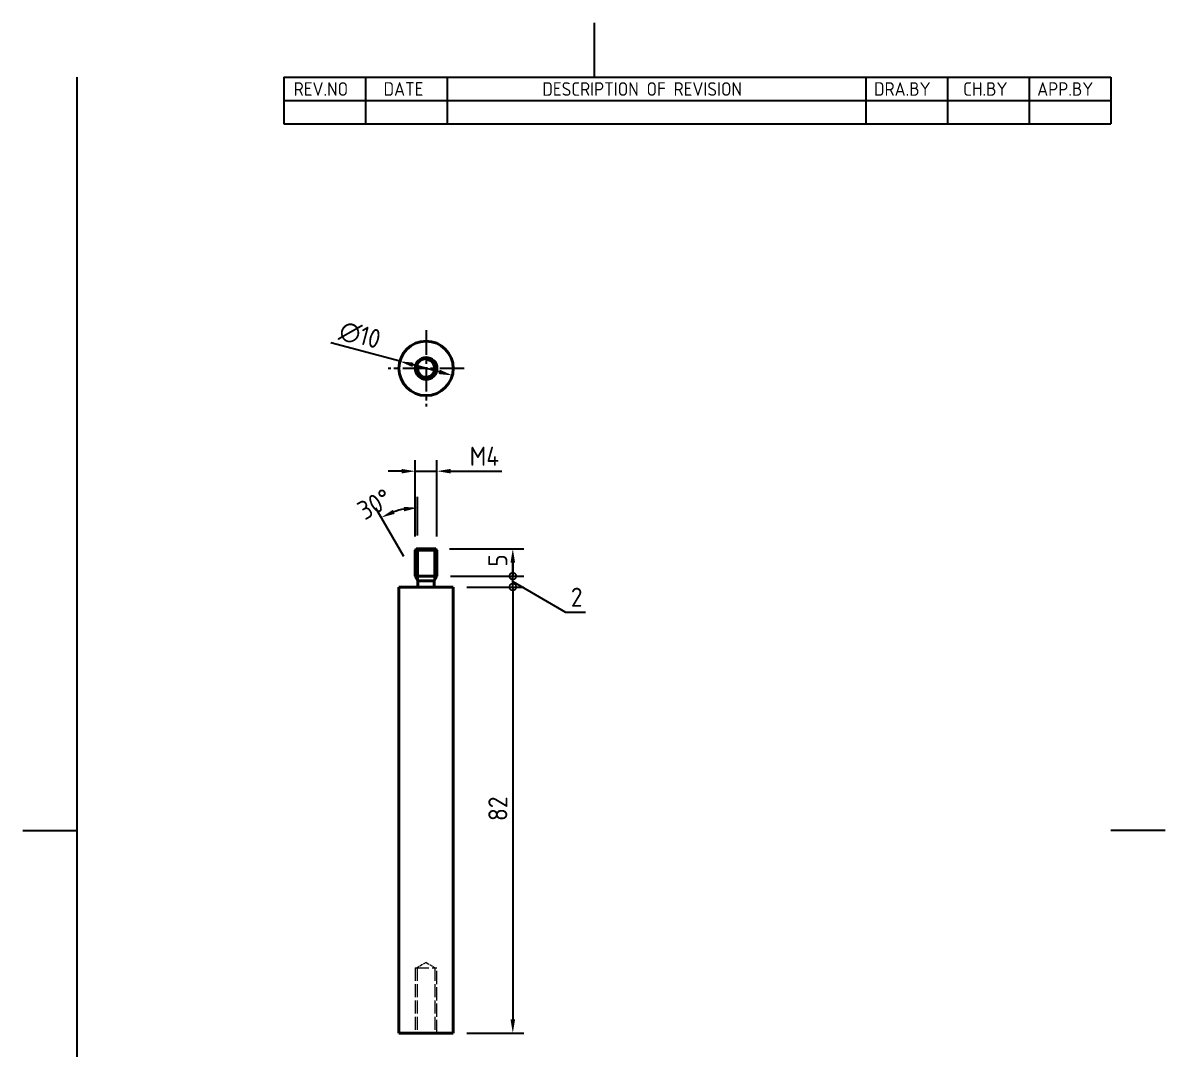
# Model space of a CAD drawing. Header units: millimetres. Extents: x 0 to 210, y 0 to 297.
# Drawn here: x 0 to 210, y 108.3 to 297 of the extents above; entities that cross this region are included whole.
import ezdxf

# ---------------------------------------------------------------- set-up
doc = ezdxf.new("R2010")
doc.units = ezdxf.units.MM
doc.linetypes.add('CHAIN', pattern=[0.35429999999999995, 0.2362, -0.0295, 0.0591, -0.0295])
doc.linetypes.add('DASHED', pattern=[0.2067, 0.1654, -0.0413])
doc.layers.get('0').update_dxf_attribs({"color": 3, "lineweight": 25})
for name, color, linetype, lineweight in [('가려진 것(ISO)', 2, 'DASHED', 18), ('가시적인 것(ISO)', 3, 'Continuous', 40), ('가시적인 좁은 것(ISO)', 3, 'Continuous', 35), ('경계(ISO)', 7, 'Continuous', 25), ('기호(ISO)', 5, 'Continuous', 25), ('중심 표식(ISO)', 1, 'Continuous', 25), ('치수(ISO)', 2, 'Continuous', 25)]:
    doc.layers.add(name, color=color, linetype=linetype, lineweight=lineweight)
doc.styles.add('ISO ProportionalPSTEK', font='isocp.shx')
doc.styles.add('치수 텍스트_PSTEK_POSCO', font='isocp.shx')
doc.dimstyles.new('치수_PSTEK_POSCO', dxfattribs={"dimtxt": 3.5, "dimasz": 2.5, "dimexe": 2, "dimexo": 2.5, "dimgap": 1, "dimtad": 1, "dimrnd": 1e-08, "dimdsep": 46, "dimtxsty": '치수 텍스트_PSTEK_POSCO', "dimcen": 0.09, "dimdle": 10, "dimclrd": 7, "dimclre": 7, "dimclrt": 2, "dimadec": 1, "dimazin": 2, "dimtfac": 1, "dimtmove": 0, "dimatfit": 3, "dimfxl": 0, "dimtolj": 1, "dimlwd": -1, "dimlwe": -1, "dimarcsym": 0})

# ---------------------------------------------------------------- blocks, each defined once
blk = doc.blocks.new('경계 Default Border')
at = {"layer": '경계(ISO)', "flags": 128}
for points in [[(105, 297.0000076293945), (105, 287.0000076293945)], [(10, 10), (10, 287.0000076293945)], [(0, 148.5000038146973), (10, 148.5000038146973)], [(210, 148.5000038146973), (200, 148.5000038146973)]]:
    blk.add_lwpolyline(points, dxfattribs=at)
blk = doc.blocks.new('리비전 내역')
at = {"layer": '기호(ISO)'}
for p, q in [((48.00000000000001, 287.0000076293945), (200, 287.0000076293945)), ((48.00000000000001, 287.0000076293945), (48.00000000000001, 282.7200076293945)), ((63.00000000000001, 287.0000076293945), (63.00000000000001, 282.7200076293945)), ((78, 287.0000076293945), (78, 282.7200076293945)), ((155, 287.0000076293945), (155, 282.7200076293945)), ((170, 287.0000076293945), (170, 282.7200076293945)), ((185, 287.0000076293945), (185, 282.7200076293945)), ((200, 287.0000076293945), (200, 282.7200076293945)), ((48.00000000000001, 282.7200076293945), (200, 282.7200076293945)), ((48.00000000000001, 282.7200076293945), (48.00000000000001, 278.4400076293945)), ((63.00000000000001, 282.7200076293945), (63.00000000000001, 278.4400076293945)), ((78, 282.7200076293945), (78, 278.4400076293945)), ((155, 282.7200076293945), (155, 278.4400076293945)), ((170, 282.7200076293945), (170, 278.4400076293945)), ((185, 282.7200076293945), (185, 278.4400076293945)), ((200, 282.7200076293945), (200, 278.4400076293945)), ((48.00000000000001, 278.4400076293945), (200, 278.4400076293945))]:
    blk.add_line(p, q, dxfattribs=at)
at = {"layer": '기호(ISO)', "color": 2, "char_height": 2.5, "attachment_point": 7, "style": 'ISO ProportionalPSTEK'}
for s, insert in [('REV.NO', (49.7871163682308, 283.5831900503393)), ('DATE', (66.31423177283666, 283.5831900503393)), ('DESCRIPTION OF REVISION', (95.50702043336295, 283.5831900503393)), ('DRA.BY', (156.4757339553203, 283.5831900503393)), ('CH.BY', (172.8642915086116, 283.5831900503393)), ('APP.BY', (186.4777339604403, 283.5831900503393))]:
    blk.add_mtext(s, dxfattribs=dict(at, insert=insert))
blk = doc.blocks.new('*D23')
at = {"layer": 'Defpoints', "color": 0}
for p in [(69.30317942068257, 234.7675681971729), (78.96243768357341, 232.1793777461482)]:
    blk.add_point(p, dxfattribs=at)
at = {"layer": '치수(ISO)', "color": 7}
for p, q in [((69.30317942068257, 234.7675681971729), (56.65021989337818, 238.1579184843771)), ((76.5476231178507, 232.8264253589043), (71.71799398640528, 234.1205205844167))]:
    blk.add_line(p, q, dxfattribs=at)
for points in [[(71.82583525519797, 234.5229896787038), (71.61015271761258, 233.7180514901296), (69.30317942068257, 234.7675681971729)], [(76.6554643866434, 233.2288944531915), (76.43978184905802, 232.4239562646172), (78.96243768357341, 232.1793777461482)]]:
    blk.add_solid(points, dxfattribs=at)
at = {"layer": '치수(ISO)', "color": 2, "insert": (58.32789809369905, 240.5553954615696), "char_height": 3.5, "attachment_point": 4, "rotation": 345.00000000000284, "style": '치수 텍스트_PSTEK_POSCO'}
blk.add_mtext('\\A1;∅10', dxfattribs=at)
blk = doc.blocks.new('_DotSmall')
at = {"color": 0, "linetype": 'ByBlock', "const_width": 0.5}
blk.add_lwpolyline([(-0.0625, 0, 1), (0.0625, 0, 1)], format="xyb", close=True, dxfattribs=at)
blk = doc.blocks.new('*D24')
at = {"layer": 'Defpoints', "color": 0}
for p in [(75.93280855210496, 200.2733035320199), (76.13280855210496, 195.2733035320199), (90.07337298488156, 195.2733035320199)]:
    blk.add_point(p, dxfattribs=at)
at = {"layer": '치수(ISO)', "color": 7}
for p, q in [((78.43280855210496, 200.2733035320199), (92.07337298488156, 200.2733035320199)), ((90.07337298488156, 197.7733035320199), (90.07337298488156, 195.2733035320199)), ((78.63280855210496, 195.2733035320199), (92.07337298488156, 195.2733035320199))]:
    blk.add_line(p, q, dxfattribs=at)
blk.add_solid([(89.65670631821489, 197.7733035320199), (90.49003965154823, 197.7733035320199), (90.07337298488156, 200.2733035320199)], dxfattribs=at)
at = {"layer": '치수(ISO)', "color": 7, "xscale": 2.5, "yscale": 2.5, "zscale": 2.5, "rotation": 270}
blk.add_blockref('_DotSmall', (90.07337298488156, 195.2733035320199), dxfattribs=at)
at = {"layer": '치수(ISO)', "color": 2, "insert": (87.32337298488153, 197.0008161586046), "char_height": 3.5, "attachment_point": 4, "rotation": 90, "style": '치수 텍스트_PSTEK_POSCO'}
blk.add_mtext('\\A1;5', dxfattribs=at)
blk = doc.blocks.new('*D26')
at = {"layer": 'Defpoints', "color": 0}
for p in [(79.13280855210496, 193.2733035320199), (79.13280855210496, 111.2733035320199), (90.07337298488154, 111.2733035320199)]:
    blk.add_point(p, dxfattribs=at)
at = {"layer": '치수(ISO)', "color": 7}
for p, q in [((81.63280855210496, 193.2733035320199), (92.07337298488156, 193.2733035320199)), ((90.07337298488156, 193.2733035320199), (90.07337298488154, 113.7733035320199)), ((81.63280855210496, 111.2733035320199), (92.07337298488154, 111.2733035320199))]:
    blk.add_line(p, q, dxfattribs=at)
blk.add_solid([(89.65670631821487, 113.7733035320199), (90.49003965154822, 113.7733035320199), (90.07337298488154, 111.2733035320199)], dxfattribs=at)
at = {"layer": '치수(ISO)', "color": 7, "xscale": 2.5, "yscale": 2.5, "zscale": 2.5, "rotation": 90}
blk.add_blockref('_DotSmall', (90.07337298488156, 193.2733035320199), dxfattribs=at)
at = {"layer": '치수(ISO)', "color": 2, "insert": (87.32302849669256, 150.2432001855632), "char_height": 3.5, "attachment_point": 4, "rotation": 90, "style": '치수 텍스트_PSTEK_POSCO'}
blk.add_mtext('\\A1;82', dxfattribs=at)
blk = doc.blocks.new('*D27')
at = {"layer": 'Defpoints', "color": 0}
for p in [(76.13280855210496, 195.2733035320199), (79.13280855210496, 193.2733035320199), (90.07337298488153, 195.2733035320199)]:
    blk.add_point(p, dxfattribs=at)
at = {"layer": '치수(ISO)', "color": 7}
for p, q in [((90.07337298488153, 195.2733035320199), (90.07337298488153, 197.7733035320199)), ((78.63280855210496, 195.2733035320199), (92.07337298488153, 195.2733035320199)), ((81.63280855210496, 193.2733035320199), (92.07337298488153, 193.2733035320199)), ((90.07337298488153, 193.2733035320199), (90.07337298488153, 195.2733035320199)), ((90.07337298488153, 193.2733035320199), (90.07337298488153, 195.2733035320199)), ((90.07337298488153, 194.2733035320199), (99.7431003781834, 188.6513601218393)), ((90.07337298488153, 193.2733035320199), (90.07337298488153, 190.7733035320199)), ((99.7431003781834, 188.6513601218393), (103.4421850238527, 188.6513601218393))]:
    blk.add_line(p, q, dxfattribs=at)
at = {"layer": '치수(ISO)', "color": 7, "xscale": 2.5, "yscale": 2.5, "zscale": 2.5}
for p, rotation in [((90.07337298488153, 195.2733035320199), 270), ((90.07337298488153, 193.2733035320199), 90)]:
    blk.add_blockref('_DotSmall', p, dxfattribs=dict(at, rotation=rotation))
at = {"layer": '치수(ISO)', "color": 2, "insert": (100.7431003781834, 191.4017046100283), "char_height": 3.5, "attachment_point": 4, "style": '치수 텍스트_PSTEK_POSCO'}
blk.add_mtext('\\A1;2', dxfattribs=at)
blk = doc.blocks.new('*D28')
at = {"layer": 'Defpoints', "color": 0}
for p in [(76.13280855210496, 214.5695748145324), (72.13280855210496, 200.0733035320199), (76.13280855210496, 200.0733035320199)]:
    blk.add_point(p, dxfattribs=at)
at = {"layer": '치수(ISO)', "color": 7}
for p, q in [((72.13280855210496, 202.5733035320199), (72.13280855210496, 216.5695748145324)), ((76.13280855210496, 202.5733035320199), (76.13280855210496, 216.5695748145324)), ((69.63280855210496, 214.5695748145324), (67.13280855210496, 214.5695748145324)), ((72.13280855210496, 214.5695748145324), (76.13280855210496, 214.5695748145324)), ((78.63280855210496, 214.5695748145324), (88.03280855210497, 214.5695748145324))]:
    blk.add_line(p, q, dxfattribs=at)
for points in [[(69.63280855210496, 214.9862414811991), (69.63280855210496, 214.1529081478658), (72.13280855210496, 214.5695748145324)], [(78.63280855210496, 214.9862414811991), (78.63280855210496, 214.1529081478658), (76.13280855210496, 214.5695748145324)]]:
    blk.add_solid(points, dxfattribs=at)
at = {"layer": '치수(ISO)', "color": 2, "insert": (82.13280855210496, 217.3195748145324), "char_height": 3.5, "attachment_point": 4, "style": '치수 텍스트_PSTEK_POSCO'}
blk.add_mtext('\\A1;M4', dxfattribs=at)
blk = doc.blocks.new('*D29')
at = {"layer": 'Defpoints', "color": 0}
for p in [(70.24371975386018, 207.6334570521853), (72.55080855210495, 200.2733035320199), (71.30080855210495, 196.7143698039172), (72.55080855210495, 194.5493062944561)]:
    blk.add_point(p, dxfattribs=at)
at = {"layer": '치수(ISO)', "color": 7}
for p, q in [((72.55080855210494, 202.7733035320199), (72.55080855210494, 209.8353011677794)), ((70.05080855210494, 198.8794333133783), (64.90781111544327, 207.7873661768727))]:
    blk.add_line(p, q, dxfattribs=at)
blk.add_arc((72.55080855210495, 194.5493062944561), 13.28599487332326, 100.7972054529967, 109.2027945470036, dxfattribs=at)
for points in [[(70.02269622274252, 208.0149095229217), (70.10109958482408, 207.1852726401478), (72.55080855210495, 207.8353011677794)], [(68.35433557680281, 206.7172286348307), (68.0074164387206, 207.4749169322702), (65.90781111544327, 206.0553153693039)]]:
    blk.add_solid(points, dxfattribs=at)
at = {"layer": '치수(ISO)', "color": 2, "insert": (61.98320718784628, 206.9722511137559), "char_height": 3.5, "attachment_point": 4, "rotation": 29.87618215371127, "style": '치수 텍스트_PSTEK_POSCO'}
blk.add_mtext('\\A1;30°', dxfattribs=at)

msp = doc.modelspace()

# ---------------------------------------------------------------- linework, layer by layer
at = {"layer": '가려진 것(ISO)', "ltscale": 3.601896047592163}
for q in [(72.51180855210497, 123.2733035320199), (75.75380855210496, 123.2733035320199)]:
    msp.add_line((74.13280855210496, 124.2472985954636), q, dxfattribs=at)
at = {"layer": '가려진 것(ISO)', "ltscale": 14.5137882232666}
for p, q in [((72.13280855210496, 123.2733035320199), (72.13280855210496, 111.2733035320199)), ((72.51180855210497, 123.2733035320199), (72.51180855210497, 111.2733035320199)), ((75.75380855210496, 123.2733035320199), (75.75380855210496, 111.2733035320199)), ((76.13280855210496, 111.2733035320199), (76.13280855210496, 123.2733035320199))]:
    msp.add_line(p, q, dxfattribs=at)
at = {"layer": '가려진 것(ISO)', "ltscale": 15.19880294799805}
msp.add_line((72.13280855210496, 123.2733035320199), (76.13280855210496, 123.2733035320199), dxfattribs=at)
at = {"layer": '가시적인 것(ISO)'}
for p, q in [((72.33280855210496, 200.2733035320199), (72.13280855210496, 200.0733035320199)), ((76.13280855210496, 200.0733035320199), (72.13280855210496, 200.0733035320199)), ((72.13280855210496, 195.2733035320199), (72.13280855210496, 200.0733035320199)), ((72.33280855210496, 200.2733035320199), (75.93280855210496, 200.2733035320199)), ((75.93280855210496, 200.2733035320199), (76.13280855210496, 200.0733035320199)), ((76.13280855210496, 195.2733035320199), (76.13280855210496, 200.0733035320199)), ((79.13280855210496, 193.2733035320199), (69.13280855210496, 193.2733035320199)), ((69.13280855210496, 193.2733035320199), (69.13280855210496, 111.2733035320199)), ((76.13280855210496, 195.2733035320199), (72.13280855210496, 195.2733035320199)), ((72.63280855210496, 194.4072781282355), (72.13280855210496, 195.2733035320199)), ((75.63280855210496, 194.4072781282355), (72.63280855210496, 194.4072781282355)), ((72.63280855210496, 193.2733035320199), (72.63280855210496, 194.4072781282355)), ((75.63280855210496, 194.4072781282355), (76.13280855210496, 195.2733035320199)), ((75.63280855210496, 193.2733035320199), (75.63280855210496, 194.4072781282355)), ((79.13280855210496, 193.2733035320199), (79.13280855210496, 111.2733035320199)), ((69.13280855210496, 111.2733035320199), (79.13280855210496, 111.2733035320199))]:
    msp.add_line(p, q, dxfattribs=at)
for centre, radius in [((74.13280855212803, 233.4734729716606), 5), ((74.13280855212803, 233.4734729716627), 2), ((74.13280855212803, 233.4734729716627), 1.8)]:
    msp.add_circle(centre, radius, dxfattribs=at)
at = {"layer": '가시적인 좁은 것(ISO)'}
for p, q in [((72.55080855210497, 200.2733035320199), (72.55080855210497, 194.5493062944561)), ((75.71480855210497, 194.5493062944561), (75.71480855210497, 200.2733035320199))]:
    msp.add_line(p, q, dxfattribs=at)
msp.add_arc((74.13280855212803, 233.4734729716627), 1.581999999999999, 170.0000000000015, 79.99999999995079, dxfattribs=at)
at = {"layer": '중심 표식(ISO)', "linetype": 'CHAIN', "ltscale": 19.05165100097656}
for p, q in [((74.13280855212803, 240.4734729716606), (74.13280855212803, 226.4734729716606)), ((81.13280855212801, 233.4734729716606), (67.13280855212803, 233.4734729716606))]:
    msp.add_line(p, q, dxfattribs=at)

# ---------------------------------------------------------------- block references
msp.add_blockref('경계 Default Border', (0, 0))
at = {"layer": '기호(ISO)'}
msp.add_blockref('리비전 내역', (0, 0), dxfattribs=at)

# ---------------------------------------------------------------- dimensions: what is measured, and where the dimension line sits
at = {"layer": '치수(ISO)', "color": 7}
dim = msp.add_diameter_dim_2p(p1=(78.96243768357341, 232.1793777461482), p2=(69.30317942068257, 234.7675681971729), dimstyle='치수_PSTEK_POSCO', override={"dimdec": 2, "dimlfac": 1.000000000000001, "dimtp": 0, "dimtm": -0, "dimtdec": 2, "dimatfit": 2}, dxfattribs=at)
dim.commit()
dim.dimension.update_dxf_attribs({"geometry": '*D23', "text_midpoint": (60.6601430726322, 237.0834628067854), "dimtype": 163})
dim = msp.add_linear_dim(base=(76.13280855210496, 214.5695748145324), p1=(72.13280855210496, 200.0733035320199), p2=(76.13280855210496, 200.0733035320199), text='M<>', dimstyle='치수_PSTEK_POSCO', override={"dimdec": 2, "dimtp": 0, "dimtm": -0, "dimtdec": 2, "dimtofl": 1, "dimatfit": 1}, dxfattribs=at)
dim.commit()
dim.dimension.update_dxf_attribs({"geometry": '*D28', "text_midpoint": (84.58280855210496, 214.5695748145324), "dimtype": 160})
dim = msp.add_angular_dim_3p(base=(70.24371975386018, 207.6334570521853), center=(72.55080855210497, 194.5493062944561), p1=(72.55080855210497, 200.2733035320199), p2=(71.30080855210497, 196.7143698039172), dimstyle='치수_PSTEK_POSCO', override={"dimadec": 1, "dimtp": 0, "dimtm": -0, "dimtdec": 2}, dxfattribs=at)
dim.commit()
dim.dimension.update_dxf_attribs({"geometry": '*D29', "text_midpoint": (65.93269142796412, 206.0696442020492), "dimtype": 165})
for base, p1, p2, angle, override, picture, middle in [((90.07337298488156, 195.2733035320199), (75.93280855210496, 200.2733035320199), (76.13280855210496, 195.2733035320199), 90, {"dimdec": 2, "dimblk2": 'DotSmall', "dimsah": 1, "dimdle": 0, "dimtp": 0, "dimtm": -0, "dimtdec": 2, "dimtofl": 1, "dimatfit": 1}, '*D24', (90.07337298488153, 197.7733035320199)), ((90.07337298488153, 195.2733035320199), (79.13280855210496, 193.2733035320199), (76.13280855210496, 195.2733035320199), 270, {"dimtih": 1, "dimtoh": 1, "dimdec": 2, "dimblk1": 'DotSmall', "dimblk2": 'DotSmall', "dimsah": 1, "dimdle": 0, "dimtp": 0, "dimtm": -0, "dimtdec": 2, "dimtofl": 1, "dimtmove": 1, "dimatfit": 1}, '*D27', (100.7431003781834, 188.6513601218393)), ((90.07337298488154, 111.2733035320199), (79.13280855210496, 193.2733035320199), (79.13280855210496, 111.2733035320199), 90, {"dimdec": 2, "dimblk1": 'DotSmall', "dimsah": 1, "dimdle": 0, "dimtp": 0, "dimtm": -0, "dimtdec": 2, "dimtofl": 0, "dimatfit": 1}, '*D26', (90.07337298488153, 152.2733035320199))]:
    dim = msp.add_linear_dim(base=base, p1=p1, p2=p2, angle=angle, dimstyle='치수_PSTEK_POSCO', override=override, dxfattribs=at)
    dim.commit()
    dim.dimension.update_dxf_attribs({"geometry": picture, "text_midpoint": middle, "dimtype": 160})

doc.saveas('drawing.dxf')
